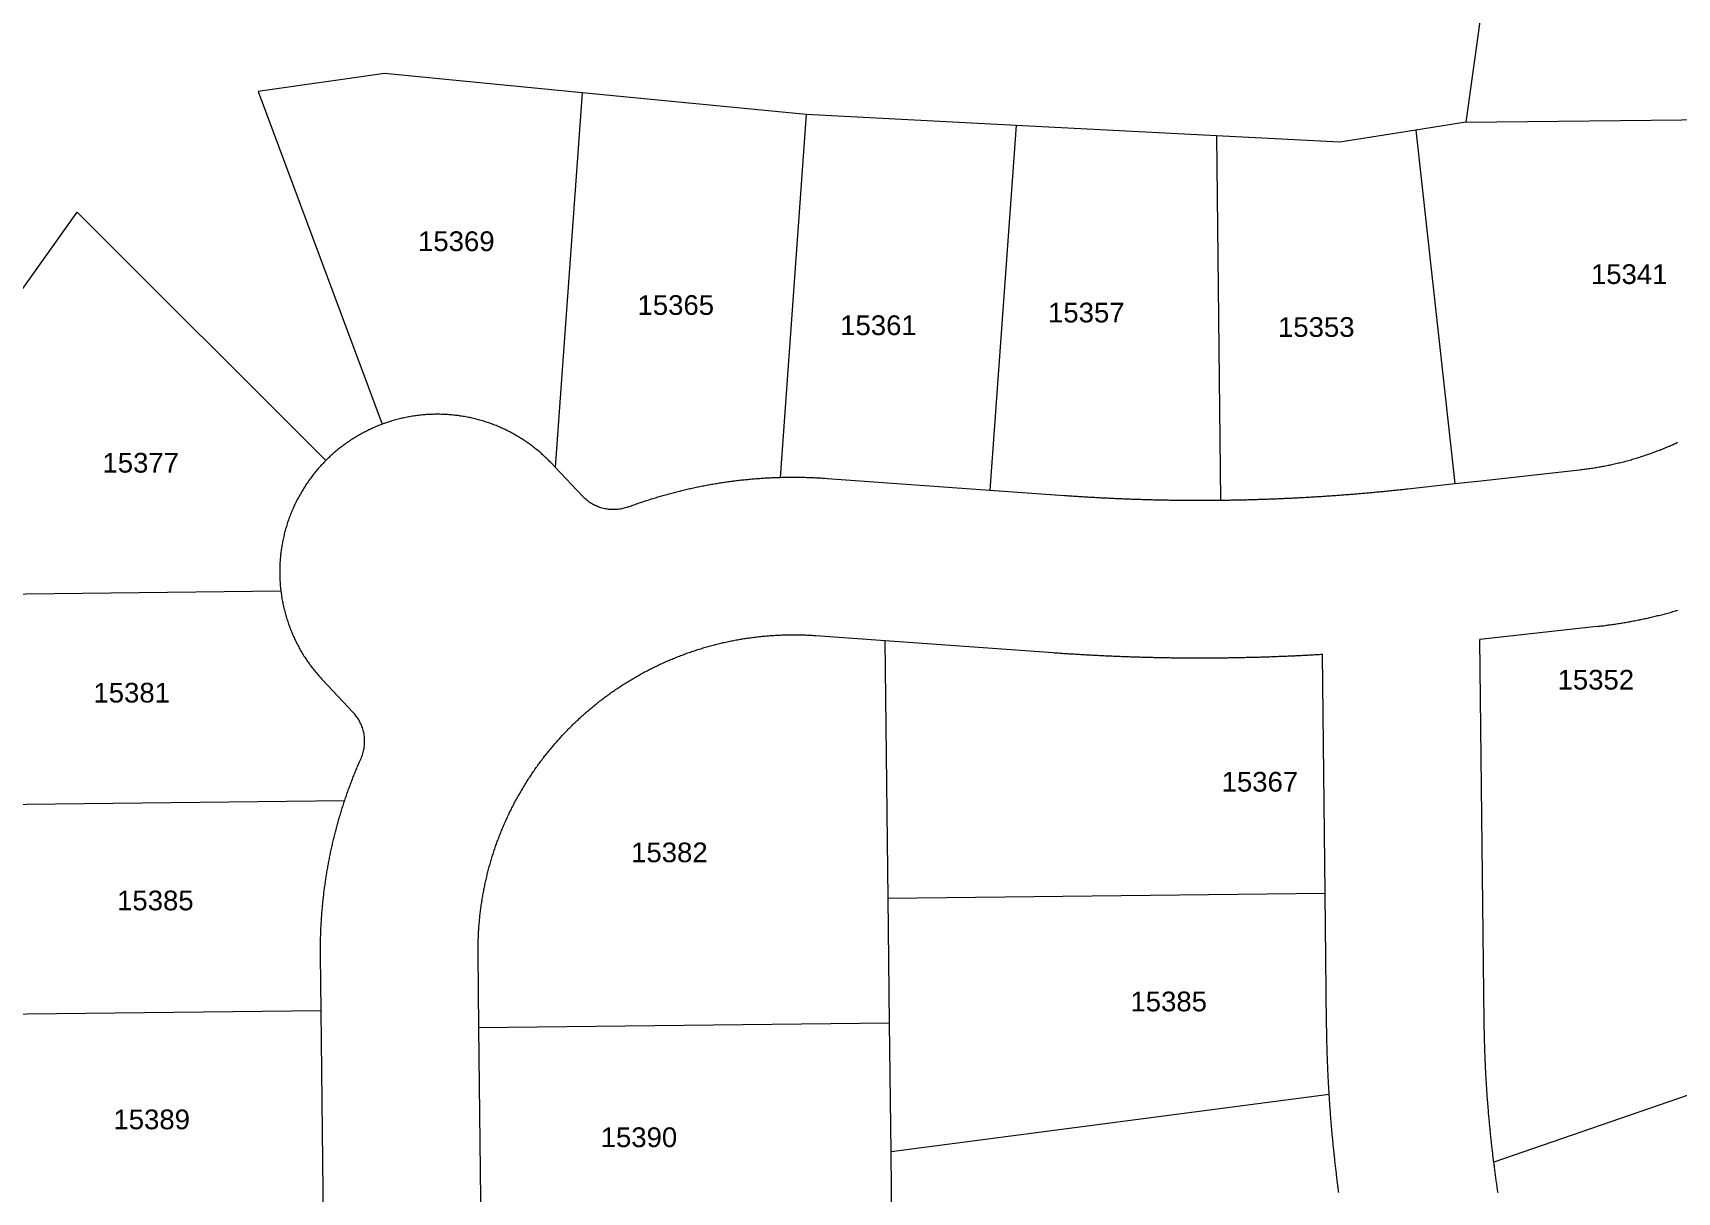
# Model space of a CAD drawing. Header units: feet. Extents: x 865220 to 2843432, y -2240498 to 970288.
# Drawn here: x 2839964 to 2840590, y 958421 to 958862 of the extents above; entities that cross this region are included whole.
import ezdxf
from ezdxf.enums import TextEntityAlignment as Align

# ---------------------------------------------------------------- set-up
doc = ezdxf.new("R2010")
doc.units = ezdxf.units.FT
doc.header["$LTSCALE"] = 0.015
doc.header["$MEASUREMENT"] = 0
doc.layers.add('Dakota County Addresses', color=7, linetype='Continuous')
doc.layers.add('Dakota County Parcels', color=7, linetype='Continuous')
doc.styles.add('Dimensions 100', font='arial.ttf')

# ---------------------------------------------------------------- blocks, each defined once
blk = doc.blocks.new('ACMAP_ANN_TEMPLATE_Dakota County Addresses')
at = {"layer": 'Dakota County Addresses', "style": 'Dimensions 100'}
blk.add_attdef('DakotaCountyAddress', text='', height=50, dxfattribs=at).set_placement((0, 0), align=Align.CENTER)

msp = doc.modelspace()

# ---------------------------------------------------------------- linework, layer by layer
at = {"layer": 'Dakota County Parcels', "lineweight": 5, "ltscale": 100}
for p, q in [((2840520.36, 958908.46), (2840509.22, 958828.35)), ((2840097.71, 958846.81), (2840049.54, 958839.98)), ((2840172.9, 958839.48), (2840097.71, 958846.81)), ((2840049.54, 958839.98), (2840096.79, 958713.31)), ((2840172.9, 958839.48), (2840162.67, 958696.95)), ((2840258.2, 958831.16), (2840172.9, 958839.48)), ((2840258.2, 958831.16), (2840248.29, 958693.1)), ((2840338.1, 958827.02), (2840258.2, 958831.16)), ((2840509.22, 958828.35), (2840659.19, 958829.96)), ((2840338.1, 958827.02), (2840328.14, 958688.26)), ((2840414.38, 958823.07), (2840338.1, 958827.02)), ((2840490.25, 958825.3), (2840461.33, 958820.63)), ((2840509.22, 958828.35), (2840490.25, 958825.3)), ((2840490.25, 958825.3), (2840505.14, 958690.73)), ((2840414.38, 958823.07), (2840415.9, 958684.42)), ((2840461.33, 958820.63), (2840414.38, 958823.07)), ((2839907.72, 958691.7), (2839980.69, 958794.03)), ((2839980.69, 958794.03), (2840075.32, 958699.49)), ((2840161.46, 958698.24), (2840162.67, 958696.95)), ((2840162.67, 958696.95), (2840173.13, 958685.84)), ((2840266.18, 958692.71), (2840328.14, 958688.26)), ((2840505.14, 958690.73), (2840513.89, 958691.7)), ((2840513.89, 958691.7), (2840552.56, 958695.98)), ((2840328.14, 958688.26), (2840356.49, 958686.23)), ((2840487.25, 958688.75), (2840505.14, 958690.73)), ((2839908.26, 958648.12), (2840058.23, 958649.85)), ((2840559.16, 958636.35), (2840514.58, 958631.42)), ((2840261.89, 958632.87), (2840288.27, 958630.98)), ((2840288.27, 958630.98), (2840352.19, 958626.39)), ((2840289.4, 958532.96), (2840288.27, 958630.98)), ((2840516.27, 958485.69), (2840514.58, 958631.42)), ((2840455.7, 958534.88), (2840454.65, 958625.78)), ((2840085.78, 958603.58), (2840074.1, 958615.98)), ((2839909.26, 958568.14), (2840082.56, 958570.14)), ((2840289.4, 958532.96), (2840455.7, 958534.88)), ((2840289.95, 958485.32), (2840289.4, 958532.96)), ((2840456.28, 958485), (2840455.7, 958534.88)), ((2840073.57, 958490.04), (2840073.33, 958511.11)), ((2840133.64, 958483.51), (2840133.31, 958511.81)), ((2840073.57, 958490.04), (2839910.26, 958488.15)), ((2840074.49, 958410.05), (2840073.57, 958490.04)), ((2840289.95, 958485.32), (2840133.64, 958483.51)), ((2840290.51, 958436.51), (2840289.95, 958485.32)), ((2840134.57, 958403.53), (2840133.64, 958483.51)), ((2840290.51, 958436.51), (2840457.26, 958458.31)), ((2840593.88, 958457.99), (2840519.91, 958432.47)), ((2840290.87, 958405.33), (2840290.51, 958436.51))]:
    msp.add_line(p, q, dxfattribs=at)
for points in [[(2840161.46, 958698.24), (2840161.11, 958698.6), (2840160.77, 958698.96), (2840160.42, 958699.31), (2840160.06, 958699.67), (2840159.71, 958700.02), (2840159.35, 958700.37), (2840158.99, 958700.71), (2840158.62, 958701.05), (2840158.25, 958701.39), (2840157.88, 958701.73), (2840157.51, 958702.06), (2840157.13, 958702.39), (2840156.76, 958702.72), (2840156.37, 958703.04), (2840155.99, 958703.36), (2840155.6, 958703.68), (2840155.21, 958703.99), (2840154.82, 958704.3), (2840154.43, 958704.61), (2840154.03, 958704.91), (2840153.63, 958705.21), (2840153.23, 958705.51), (2840152.82, 958705.8), (2840152.42, 958706.09), (2840152.01, 958706.38), (2840151.6, 958706.66), (2840151.18, 958706.94), (2840150.77, 958707.22), (2840150.35, 958707.49), (2840149.93, 958707.76), (2840149.5, 958708.03), (2840149.08, 958708.29), (2840148.65, 958708.55), (2840148.22, 958708.81), (2840147.79, 958709.06), (2840147.35, 958709.31), (2840146.92, 958709.55), (2840146.48, 958709.79), (2840146.04, 958710.03), (2840145.6, 958710.26), (2840145.15, 958710.49), (2840144.71, 958710.72), (2840144.26, 958710.94), (2840143.81, 958711.16), (2840143.36, 958711.38), (2840142.91, 958711.59), (2840142.45, 958711.79), (2840142, 958712), (2840141.54, 958712.2), (2840141.08, 958712.39), (2840140.62, 958712.59), (2840140.15, 958712.77), (2840139.69, 958712.96), (2840139.22, 958713.14), (2840138.75, 958713.32), (2840138.28, 958713.49), (2840137.81, 958713.66), (2840137.34, 958713.82), (2840136.87, 958713.98), (2840136.39, 958714.14), (2840135.92, 958714.29), (2840135.44, 958714.44), (2840134.96, 958714.59), (2840134.48, 958714.73), (2840134, 958714.87), (2840133.52, 958715), (2840133.04, 958715.13), (2840132.55, 958715.25), (2840132.07, 958715.38), (2840131.58, 958715.49), (2840131.1, 958715.61), (2840130.61, 958715.71), (2840130.12, 958715.82), (2840129.63, 958715.92), (2840129.14, 958716.02), (2840128.65, 958716.11), (2840128.16, 958716.2), (2840127.66, 958716.28), (2840127.17, 958716.36), (2840126.67, 958716.44), (2840126.18, 958716.51), (2840125.68, 958716.58), (2840125.19, 958716.64), (2840124.69, 958716.7), (2840124.2, 958716.76), (2840123.7, 958716.81), (2840123.2, 958716.86), (2840122.7, 958716.9), (2840122.2, 958716.94), (2840121.71, 958716.97), (2840121.21, 958717), (2840120.71, 958717.03), (2840120.21, 958717.05), (2840119.71, 958717.07), (2840119.21, 958717.08), (2840118.71, 958717.09), (2840118.21, 958717.1), (2840117.71, 958717.1), (2840117.21, 958717.1), (2840116.71, 958717.09), (2840116.21, 958717.08), (2840115.71, 958717.07), (2840115.21, 958717.05), (2840114.71, 958717.02), (2840114.21, 958717), (2840113.71, 958716.96), (2840113.21, 958716.93), (2840112.72, 958716.89), (2840112.22, 958716.84), (2840111.72, 958716.79), (2840111.22, 958716.74), (2840110.73, 958716.69), (2840110.23, 958716.62), (2840109.73, 958716.56), (2840109.24, 958716.49), (2840108.74, 958716.42), (2840108.25, 958716.34), (2840107.76, 958716.26), (2840107.26, 958716.17), (2840106.77, 958716.08), (2840106.28, 958715.99), (2840105.79, 958715.89), (2840105.3, 958715.79), (2840104.81, 958715.68), (2840104.33, 958715.57), (2840103.84, 958715.46), (2840103.35, 958715.34), (2840102.87, 958715.22), (2840102.38, 958715.09), (2840101.9, 958714.96), (2840101.42, 958714.83), (2840100.94, 958714.69), (2840100.46, 958714.55), (2840099.98, 958714.4), (2840099.51, 958714.25), (2840099.03, 958714.1), (2840098.56, 958713.94), (2840098.08, 958713.78), (2840097.61, 958713.61), (2840096.79, 958713.31)], [(2840096.79, 958713.31), (2840096.32, 958713.13), (2840095.86, 958712.95), (2840095.39, 958712.77), (2840094.93, 958712.58), (2840094.47, 958712.39), (2840094.01, 958712.19), (2840093.55, 958711.99), (2840093.09, 958711.79), (2840092.64, 958711.58), (2840092.19, 958711.37), (2840091.74, 958711.15), (2840091.29, 958710.93), (2840090.84, 958710.71), (2840090.39, 958710.48), (2840089.95, 958710.25), (2840089.51, 958710.02), (2840089.07, 958709.78), (2840088.63, 958709.54), (2840088.19, 958709.3), (2840087.76, 958709.05), (2840087.33, 958708.8), (2840086.9, 958708.54), (2840086.47, 958708.28), (2840086.04, 958708.02), (2840085.62, 958707.75), (2840085.2, 958707.48), (2840084.78, 958707.21), (2840084.37, 958706.93), (2840083.95, 958706.65), (2840083.54, 958706.37), (2840083.13, 958706.08), (2840082.72, 958705.79), (2840082.32, 958705.5), (2840081.92, 958705.2), (2840081.52, 958704.9), (2840081.12, 958704.6), (2840080.73, 958704.29), (2840080.33, 958703.98), (2840079.94, 958703.67), (2840079.56, 958703.35), (2840079.17, 958703.03), (2840078.79, 958702.71), (2840078.41, 958702.38), (2840078.04, 958702.05), (2840077.67, 958701.72), (2840077.29, 958701.38), (2840076.93, 958701.04), (2840076.56, 958700.7), (2840076.2, 958700.35), (2840075.84, 958700.01), (2840075.32, 958699.49)], [(2840552.56, 958695.98), (2840553.06, 958696.04), (2840553.55, 958696.1), (2840554.05, 958696.16), (2840554.54, 958696.22), (2840555.04, 958696.28), (2840555.54, 958696.35), (2840556.03, 958696.42), (2840556.53, 958696.49), (2840557.02, 958696.56), (2840557.52, 958696.63), (2840558.01, 958696.71), (2840558.5, 958696.79), (2840559, 958696.87), (2840559.49, 958696.95), (2840559.98, 958697.04), (2840560.47, 958697.13), (2840560.97, 958697.21), (2840561.46, 958697.31), (2840561.95, 958697.4), (2840562.44, 958697.49), (2840562.93, 958697.59), (2840563.42, 958697.69), (2840563.91, 958697.79), (2840564.4, 958697.89), (2840564.89, 958698), (2840565.38, 958698.11), (2840565.86, 958698.22), (2840566.35, 958698.33), (2840566.84, 958698.44), (2840567.32, 958698.56), (2840567.81, 958698.67), (2840568.3, 958698.79), (2840568.78, 958698.92), (2840569.27, 958699.04), (2840569.75, 958699.17), (2840570.23, 958699.29), (2840570.72, 958699.42), (2840571.2, 958699.55), (2840571.68, 958699.69), (2840572.16, 958699.82), (2840572.64, 958699.96), (2840573.12, 958700.1), (2840573.6, 958700.24), (2840574.08, 958700.39), (2840574.56, 958700.53), (2840575.04, 958700.68), (2840575.51, 958700.83), (2840575.99, 958700.98), (2840576.46, 958701.13), (2840576.94, 958701.29), (2840577.41, 958701.45), (2840577.89, 958701.61), (2840578.36, 958701.77), (2840578.83, 958701.93), (2840579.31, 958702.1), (2840579.78, 958702.27), (2840580.25, 958702.43), (2840580.72, 958702.61), (2840581.19, 958702.78), (2840581.65, 958702.95), (2840582.12, 958703.13), (2840582.59, 958703.31), (2840583.05, 958703.49), (2840583.52, 958703.67), (2840583.98, 958703.86), (2840584.45, 958704.05), (2840584.91, 958704.24), (2840585.37, 958704.43), (2840585.83, 958704.62), (2840586.29, 958704.81), (2840586.75, 958705.01), (2840587.21, 958705.21), (2840587.67, 958705.41), (2840588.13, 958705.61), (2840588.58, 958705.82), (2840589.04, 958706.02), (2840589.49, 958706.23), (2840589.95, 958706.44)], [(2840075.32, 958699.49), (2840074.97, 958699.14), (2840074.62, 958698.78), (2840074.28, 958698.42), (2840073.93, 958698.05), (2840073.59, 958697.69), (2840073.26, 958697.32), (2840072.92, 958696.95), (2840072.59, 958696.57), (2840072.27, 958696.19), (2840071.94, 958695.81), (2840071.62, 958695.43), (2840071.3, 958695.04), (2840070.99, 958694.65), (2840070.68, 958694.26), (2840070.37, 958693.87), (2840070.07, 958693.47), (2840069.76, 958693.07), (2840069.47, 958692.67), (2840069.17, 958692.27), (2840068.88, 958691.86), (2840068.59, 958691.45), (2840068.31, 958691.04), (2840068.03, 958690.63), (2840067.75, 958690.21), (2840067.47, 958689.8), (2840067.2, 958689.37), (2840066.94, 958688.95), (2840066.67, 958688.53), (2840066.41, 958688.1), (2840066.16, 958687.67), (2840065.9, 958687.24), (2840065.65, 958686.81), (2840065.41, 958686.37), (2840065.17, 958685.93), (2840064.93, 958685.49), (2840064.69, 958685.05), (2840064.46, 958684.61), (2840064.24, 958684.16), (2840064.01, 958683.72), (2840063.79, 958683.27), (2840063.58, 958682.82), (2840063.36, 958682.36), (2840063.15, 958681.91), (2840062.95, 958681.45), (2840062.75, 958681), (2840062.55, 958680.54), (2840062.36, 958680.08), (2840062.17, 958679.61), (2840061.98, 958679.15), (2840061.8, 958678.68), (2840061.62, 958678.22), (2840061.45, 958677.75), (2840061.28, 958677.28), (2840061.11, 958676.81), (2840060.95, 958676.33), (2840060.79, 958675.86), (2840060.64, 958675.38), (2840060.49, 958674.91), (2840060.34, 958674.43), (2840060.2, 958673.95), (2840060.06, 958673.47), (2840059.93, 958672.99), (2840059.8, 958672.5), (2840059.67, 958672.02), (2840059.55, 958671.54), (2840059.43, 958671.05), (2840059.32, 958670.56), (2840059.21, 958670.08), (2840059.1, 958669.59), (2840059, 958669.1), (2840058.9, 958668.61), (2840058.81, 958668.12), (2840058.72, 958667.62), (2840058.63, 958667.13), (2840058.55, 958666.64), (2840058.47, 958666.14), (2840058.4, 958665.65), (2840058.33, 958665.16), (2840058.26, 958664.66), (2840058.2, 958664.16), (2840058.15, 958663.67), (2840058.09, 958663.17), (2840058.05, 958662.67), (2840058, 958662.17), (2840057.96, 958661.68), (2840057.93, 958661.18), (2840057.89, 958660.68), (2840057.87, 958660.18), (2840057.84, 958659.68), (2840057.82, 958659.18), (2840057.81, 958658.68), (2840057.8, 958658.18), (2840057.79, 958657.68), (2840057.79, 958657.18), (2840057.79, 958656.68), (2840057.79, 958656.18), (2840057.8, 958655.68), (2840057.82, 958655.18), (2840057.84, 958654.68), (2840057.86, 958654.18), (2840057.89, 958653.68), (2840057.92, 958653.18), (2840057.95, 958652.68), (2840057.99, 958652.19), (2840058.03, 958651.69), (2840058.08, 958651.19), (2840058.13, 958650.69), (2840058.23, 958649.85)], [(2840190.37, 958681.82), (2840190.84, 958681.99), (2840191.31, 958682.16), (2840191.78, 958682.34), (2840192.25, 958682.51), (2840192.72, 958682.67), (2840193.19, 958682.84), (2840193.66, 958683.01), (2840194.14, 958683.17), (2840194.61, 958683.34), (2840195.08, 958683.5), (2840195.55, 958683.66), (2840196.03, 958683.82), (2840196.5, 958683.98), (2840196.98, 958684.14), (2840197.45, 958684.29), (2840197.93, 958684.45), (2840198.4, 958684.6), (2840198.88, 958684.75), (2840199.36, 958684.9), (2840199.83, 958685.05), (2840200.31, 958685.2), (2840200.79, 958685.34), (2840201.27, 958685.49), (2840201.75, 958685.63), (2840202.22, 958685.78), (2840202.7, 958685.92), (2840203.18, 958686.06), (2840203.66, 958686.2), (2840204.15, 958686.33), (2840204.63, 958686.47), (2840205.11, 958686.6), (2840205.59, 958686.74), (2840206.07, 958686.87), (2840206.56, 958687), (2840207.04, 958687.13), (2840207.52, 958687.26), (2840208.01, 958687.38), (2840208.49, 958687.51), (2840208.97, 958687.63), (2840209.46, 958687.75), (2840209.94, 958687.87), (2840210.43, 958687.99), (2840210.91, 958688.11), (2840211.4, 958688.23), (2840211.89, 958688.35), (2840212.37, 958688.46), (2840212.86, 958688.57), (2840213.35, 958688.68), (2840213.84, 958688.79), (2840214.32, 958688.9), (2840214.81, 958689.01), (2840215.3, 958689.12), (2840215.79, 958689.22), (2840216.28, 958689.33), (2840216.77, 958689.43), (2840217.26, 958689.53), (2840217.75, 958689.63), (2840218.24, 958689.73), (2840218.73, 958689.82), (2840219.22, 958689.92), (2840219.71, 958690.01), (2840220.2, 958690.11), (2840220.69, 958690.2), (2840221.18, 958690.29), (2840221.68, 958690.37), (2840222.17, 958690.46), (2840222.66, 958690.55), (2840223.15, 958690.63), (2840223.65, 958690.72), (2840224.14, 958690.8), (2840224.63, 958690.88), (2840225.13, 958690.96), (2840225.62, 958691.03), (2840226.12, 958691.11), (2840226.61, 958691.18), (2840227.1, 958691.26), (2840227.6, 958691.33), (2840228.09, 958691.4), (2840228.59, 958691.47), (2840229.08, 958691.54), (2840229.58, 958691.6), (2840230.08, 958691.67), (2840230.57, 958691.73), (2840231.07, 958691.8), (2840231.56, 958691.86), (2840232.06, 958691.92), (2840232.56, 958691.97), (2840233.05, 958692.03), (2840233.55, 958692.09), (2840234.05, 958692.14), (2840234.54, 958692.19), (2840235.04, 958692.25), (2840235.54, 958692.3), (2840236.04, 958692.34), (2840236.53, 958692.39), (2840237.03, 958692.44), (2840237.53, 958692.48), (2840238.03, 958692.52), (2840238.53, 958692.57), (2840239.02, 958692.61), (2840239.52, 958692.65), (2840240.02, 958692.68), (2840240.52, 958692.72), (2840241.02, 958692.75), (2840241.52, 958692.79), (2840242.02, 958692.82), (2840242.52, 958692.85), (2840243.01, 958692.88), (2840243.51, 958692.91), (2840244.01, 958692.93), (2840244.51, 958692.96), (2840245.01, 958692.98), (2840245.51, 958693.01), (2840246.01, 958693.03), (2840246.51, 958693.05), (2840247.01, 958693.06), (2840247.51, 958693.08), (2840248.29, 958693.1)], [(2840248.29, 958693.1), (2840248.79, 958693.12), (2840249.29, 958693.13), (2840249.79, 958693.14), (2840250.29, 958693.15), (2840250.79, 958693.16), (2840251.29, 958693.16), (2840251.79, 958693.17), (2840252.29, 958693.17), (2840252.79, 958693.17), (2840253.29, 958693.17), (2840253.79, 958693.17), (2840254.29, 958693.17), (2840254.79, 958693.17), (2840255.29, 958693.16), (2840255.78, 958693.16), (2840256.28, 958693.15), (2840256.78, 958693.14), (2840257.28, 958693.13), (2840257.78, 958693.12), (2840258.28, 958693.1), (2840258.78, 958693.09), (2840259.28, 958693.07), (2840259.78, 958693.06), (2840260.28, 958693.04), (2840260.78, 958693.02), (2840261.28, 958693), (2840261.78, 958692.97), (2840262.28, 958692.95), (2840262.78, 958692.92), (2840263.28, 958692.9), (2840263.78, 958692.87), (2840264.28, 958692.84), (2840264.78, 958692.81), (2840265.28, 958692.77), (2840266.18, 958692.71)], [(2840190.37, 958681.82), (2840189.9, 958681.65), (2840189.43, 958681.5), (2840188.95, 958681.36), (2840188.46, 958681.24), (2840187.97, 958681.13), (2840187.48, 958681.04), (2840186.99, 958680.96), (2840186.49, 958680.9), (2840185.99, 958680.85), (2840185.49, 958680.82), (2840184.99, 958680.81), (2840184.49, 958680.81), (2840183.99, 958680.83), (2840183.5, 958680.86), (2840183, 958680.91), (2840182.5, 958680.97), (2840182.01, 958681.05), (2840181.52, 958681.14), (2840181.03, 958681.25), (2840180.55, 958681.38), (2840180.07, 958681.52), (2840179.59, 958681.67), (2840179.12, 958681.84), (2840178.66, 958682.03), (2840178.2, 958682.22), (2840177.74, 958682.44), (2840177.3, 958682.66), (2840176.86, 958682.91), (2840176.43, 958683.16), (2840176.01, 958683.43), (2840175.59, 958683.71), (2840175.19, 958684), (2840174.79, 958684.31), (2840174.41, 958684.62), (2840174.03, 958684.95), (2840173.67, 958685.3), (2840173.13, 958685.84)], [(2840356.49, 958686.23), (2840356.99, 958686.19), (2840357.49, 958686.16), (2840357.98, 958686.12), (2840358.48, 958686.09), (2840358.98, 958686.05), (2840359.48, 958686.02), (2840359.98, 958685.99), (2840360.48, 958685.95), (2840360.98, 958685.92), (2840361.48, 958685.89), (2840361.98, 958685.86), (2840362.47, 958685.82), (2840362.97, 958685.79), (2840363.47, 958685.76), (2840363.97, 958685.73), (2840364.47, 958685.7), (2840364.97, 958685.67), (2840365.47, 958685.64), (2840365.97, 958685.61), (2840366.47, 958685.58), (2840366.97, 958685.55), (2840367.46, 958685.52), (2840367.96, 958685.5), (2840368.46, 958685.47), (2840368.96, 958685.44), (2840369.46, 958685.41), (2840369.96, 958685.39), (2840370.46, 958685.36), (2840370.96, 958685.34), (2840371.46, 958685.31), (2840371.96, 958685.29), (2840372.46, 958685.26), (2840372.96, 958685.24), (2840373.46, 958685.21), (2840373.96, 958685.19), (2840374.45, 958685.16), (2840374.95, 958685.14), (2840375.45, 958685.12), (2840375.95, 958685.1), (2840376.45, 958685.07), (2840376.95, 958685.05), (2840377.45, 958685.03), (2840377.95, 958685.01), (2840378.45, 958684.99), (2840378.95, 958684.97), (2840379.45, 958684.95), (2840379.95, 958684.93), (2840380.45, 958684.91), (2840380.95, 958684.89), (2840381.45, 958684.87), (2840381.95, 958684.85), (2840382.45, 958684.84), (2840382.95, 958684.82), (2840383.45, 958684.8), (2840383.95, 958684.78), (2840384.45, 958684.77), (2840384.95, 958684.75), (2840385.45, 958684.74), (2840385.94, 958684.72), (2840386.44, 958684.7), (2840386.94, 958684.69), (2840387.44, 958684.68), (2840387.94, 958684.66), (2840388.44, 958684.65), (2840388.94, 958684.63), (2840389.44, 958684.62), (2840389.94, 958684.61), (2840390.44, 958684.6), (2840390.94, 958684.58), (2840391.44, 958684.57), (2840391.94, 958684.56), (2840392.44, 958684.55), (2840392.94, 958684.54), (2840393.44, 958684.53), (2840393.94, 958684.52), (2840394.44, 958684.51), (2840394.94, 958684.5), (2840395.44, 958684.49), (2840395.94, 958684.48), (2840396.44, 958684.47), (2840396.94, 958684.47), (2840397.44, 958684.46), (2840397.94, 958684.45), (2840398.44, 958684.44), (2840398.94, 958684.44), (2840399.44, 958684.43), (2840399.94, 958684.43), (2840400.44, 958684.42), (2840400.94, 958684.42), (2840401.44, 958684.41), (2840401.94, 958684.41), (2840402.44, 958684.4), (2840402.94, 958684.4), (2840403.44, 958684.4), (2840403.94, 958684.39), (2840404.44, 958684.39), (2840404.94, 958684.39), (2840405.44, 958684.39), (2840405.94, 958684.38), (2840406.44, 958684.38), (2840406.94, 958684.38), (2840407.44, 958684.38), (2840407.94, 958684.38), (2840408.44, 958684.38), (2840408.94, 958684.38), (2840409.44, 958684.38), (2840409.94, 958684.38), (2840410.44, 958684.38), (2840410.94, 958684.39), (2840411.44, 958684.39), (2840411.94, 958684.39), (2840412.44, 958684.39), (2840412.94, 958684.4), (2840413.44, 958684.4), (2840413.94, 958684.4), (2840414.44, 958684.41), (2840414.94, 958684.41), (2840415.9, 958684.42)], [(2840415.9, 958684.42), (2840416.4, 958684.43), (2840416.9, 958684.44), (2840417.4, 958684.44), (2840417.9, 958684.45), (2840418.4, 958684.46), (2840418.9, 958684.46), (2840419.4, 958684.47), (2840419.9, 958684.48), (2840420.4, 958684.49), (2840420.9, 958684.5), (2840421.4, 958684.5), (2840421.9, 958684.51), (2840422.4, 958684.52), (2840422.9, 958684.53), (2840423.4, 958684.54), (2840423.9, 958684.56), (2840424.4, 958684.57), (2840424.9, 958684.58), (2840425.4, 958684.59), (2840425.9, 958684.6), (2840426.4, 958684.61), (2840426.9, 958684.63), (2840427.4, 958684.64), (2840427.9, 958684.65), (2840428.4, 958684.67), (2840428.9, 958684.68), (2840429.4, 958684.7), (2840429.9, 958684.71), (2840430.39, 958684.73), (2840430.89, 958684.74), (2840431.39, 958684.76), (2840431.89, 958684.78), (2840432.39, 958684.79), (2840432.89, 958684.81), (2840433.39, 958684.83), (2840433.89, 958684.84), (2840434.39, 958684.86), (2840434.89, 958684.88), (2840435.39, 958684.9), (2840435.89, 958684.92), (2840436.39, 958684.94), (2840436.89, 958684.96), (2840437.39, 958684.98), (2840437.89, 958685), (2840438.39, 958685.02), (2840438.89, 958685.04), (2840439.39, 958685.06), (2840439.89, 958685.09), (2840440.39, 958685.11), (2840440.89, 958685.13), (2840441.39, 958685.15), (2840441.88, 958685.18), (2840442.38, 958685.2), (2840442.88, 958685.22), (2840443.38, 958685.25), (2840443.88, 958685.27), (2840444.38, 958685.3), (2840444.88, 958685.32), (2840445.38, 958685.35), (2840445.88, 958685.38), (2840446.38, 958685.4), (2840446.88, 958685.43), (2840447.38, 958685.46), (2840447.88, 958685.48), (2840448.38, 958685.51), (2840448.87, 958685.54), (2840449.37, 958685.57), (2840449.87, 958685.6), (2840450.37, 958685.63), (2840450.87, 958685.66), (2840451.37, 958685.69), (2840451.87, 958685.72), (2840452.37, 958685.75), (2840452.87, 958685.78), (2840453.37, 958685.81), (2840453.86, 958685.84), (2840454.36, 958685.87), (2840454.86, 958685.9), (2840455.36, 958685.94), (2840455.86, 958685.97), (2840456.36, 958686), (2840456.86, 958686.04), (2840457.36, 958686.07), (2840457.86, 958686.11), (2840458.35, 958686.14), (2840458.85, 958686.18), (2840459.35, 958686.21), (2840459.85, 958686.25), (2840460.35, 958686.28), (2840460.85, 958686.32), (2840461.35, 958686.36), (2840461.84, 958686.39), (2840462.34, 958686.43), (2840462.84, 958686.47), (2840463.34, 958686.51), (2840463.84, 958686.55), (2840464.34, 958686.59), (2840464.84, 958686.62), (2840465.33, 958686.66), (2840465.83, 958686.7), (2840466.33, 958686.74), (2840466.83, 958686.79), (2840467.33, 958686.83), (2840467.83, 958686.87), (2840468.32, 958686.91), (2840468.82, 958686.95), (2840469.32, 958686.99), (2840469.82, 958687.04), (2840470.32, 958687.08), (2840470.81, 958687.12), (2840471.31, 958687.17), (2840471.81, 958687.21), (2840472.31, 958687.26), (2840472.81, 958687.3), (2840473.3, 958687.35), (2840473.8, 958687.39), (2840474.3, 958687.44), (2840474.8, 958687.48), (2840475.3, 958687.53), (2840475.79, 958687.58), (2840476.29, 958687.62), (2840476.79, 958687.67), (2840477.29, 958687.72), (2840477.78, 958687.77), (2840478.28, 958687.82), (2840478.78, 958687.86), (2840479.28, 958687.91), (2840479.77, 958687.96), (2840480.27, 958688.01), (2840480.77, 958688.06), (2840481.27, 958688.11), (2840481.76, 958688.17), (2840482.26, 958688.22), (2840482.76, 958688.27), (2840483.26, 958688.32), (2840483.75, 958688.37), (2840484.25, 958688.43), (2840484.75, 958688.48), (2840485.24, 958688.53), (2840485.74, 958688.59), (2840486.24, 958688.64), (2840486.73, 958688.69), (2840487.25, 958688.75)], [(2840058.23, 958649.85), (2840058.29, 958649.36), (2840058.36, 958648.86), (2840058.43, 958648.37), (2840058.5, 958647.87), (2840058.58, 958647.38), (2840058.66, 958646.89), (2840058.75, 958646.39), (2840058.84, 958645.9), (2840058.94, 958645.41), (2840059.04, 958644.92), (2840059.14, 958644.43), (2840059.25, 958643.95), (2840059.36, 958643.46), (2840059.48, 958642.97), (2840059.6, 958642.49), (2840059.72, 958642), (2840059.85, 958641.52), (2840059.98, 958641.04), (2840060.12, 958640.56), (2840060.26, 958640.08), (2840060.4, 958639.6), (2840060.55, 958639.12), (2840060.7, 958638.64), (2840060.86, 958638.17), (2840061.02, 958637.69), (2840061.18, 958637.22), (2840061.35, 958636.75), (2840061.52, 958636.28), (2840061.69, 958635.81), (2840061.87, 958635.35), (2840062.06, 958634.88), (2840062.24, 958634.42), (2840062.44, 958633.96), (2840062.63, 958633.5), (2840062.83, 958633.04), (2840063.03, 958632.58), (2840063.24, 958632.12), (2840063.45, 958631.67), (2840063.66, 958631.22), (2840063.88, 958630.77), (2840064.1, 958630.32), (2840064.33, 958629.87), (2840064.55, 958629.43), (2840064.79, 958628.99), (2840065.02, 958628.55), (2840065.26, 958628.11), (2840065.51, 958627.67), (2840065.75, 958627.24), (2840066, 958626.8), (2840066.26, 958626.37), (2840066.52, 958625.94), (2840066.78, 958625.52), (2840067.04, 958625.09), (2840067.31, 958624.67), (2840067.58, 958624.25), (2840067.86, 958623.84), (2840068.14, 958623.42), (2840068.42, 958623.01), (2840068.71, 958622.6), (2840069, 958622.19), (2840069.29, 958621.79), (2840069.58, 958621.38), (2840069.88, 958620.98), (2840070.19, 958620.58), (2840070.49, 958620.19), (2840070.8, 958619.8), (2840071.11, 958619.41), (2840071.43, 958619.02), (2840071.75, 958618.63), (2840072.07, 958618.25), (2840072.4, 958617.87), (2840072.73, 958617.5), (2840073.06, 958617.12), (2840073.39, 958616.75), (2840073.73, 958616.38), (2840074.1, 958615.98)], [(2840559.16, 958636.35), (2840559.66, 958636.41), (2840560.15, 958636.46), (2840560.65, 958636.52), (2840561.15, 958636.58), (2840561.64, 958636.64), (2840562.14, 958636.71), (2840562.63, 958636.77), (2840563.13, 958636.84), (2840563.63, 958636.9), (2840564.12, 958636.97), (2840564.62, 958637.04), (2840565.11, 958637.11), (2840565.6, 958637.18), (2840566.1, 958637.26), (2840566.59, 958637.33), (2840567.09, 958637.41), (2840567.58, 958637.49), (2840568.08, 958637.56), (2840568.57, 958637.65), (2840569.06, 958637.73), (2840569.55, 958637.81), (2840570.05, 958637.89), (2840570.54, 958637.98), (2840571.03, 958638.07), (2840571.52, 958638.16), (2840572.02, 958638.25), (2840572.51, 958638.34), (2840573, 958638.43), (2840573.49, 958638.53), (2840573.98, 958638.62), (2840574.47, 958638.72), (2840574.96, 958638.82), (2840575.45, 958638.92), (2840575.94, 958639.02), (2840576.43, 958639.12), (2840576.92, 958639.22), (2840577.41, 958639.33), (2840577.9, 958639.43), (2840578.38, 958639.54), (2840578.87, 958639.65), (2840579.36, 958639.76), (2840579.85, 958639.87), (2840580.33, 958639.99), (2840580.82, 958640.1), (2840581.31, 958640.22), (2840581.79, 958640.33), (2840582.28, 958640.45), (2840582.76, 958640.57), (2840583.25, 958640.69), (2840583.73, 958640.82), (2840584.22, 958640.94), (2840584.7, 958641.06), (2840585.19, 958641.19), (2840585.67, 958641.32), (2840586.15, 958641.45), (2840586.64, 958641.58), (2840587.12, 958641.71), (2840587.6, 958641.84), (2840588.08, 958641.98), (2840588.56, 958642.12), (2840589.04, 958642.25), (2840589.52, 958642.39), (2840590, 958642.53)], [(2840133.31, 958511.81), (2840133.31, 958512.31), (2840133.31, 958512.81), (2840133.31, 958513.31), (2840133.31, 958513.81), (2840133.31, 958514.31), (2840133.32, 958514.81), (2840133.33, 958515.31), (2840133.34, 958515.81), (2840133.35, 958516.31), (2840133.36, 958516.81), (2840133.38, 958517.31), (2840133.4, 958517.81), (2840133.42, 958518.31), (2840133.44, 958518.8), (2840133.46, 958519.3), (2840133.49, 958519.8), (2840133.52, 958520.3), (2840133.55, 958520.8), (2840133.58, 958521.3), (2840133.62, 958521.8), (2840133.65, 958522.3), (2840133.69, 958522.8), (2840133.73, 958523.29), (2840133.78, 958523.79), (2840133.82, 958524.29), (2840133.87, 958524.79), (2840133.92, 958525.29), (2840133.97, 958525.78), (2840134.02, 958526.28), (2840134.08, 958526.78), (2840134.14, 958527.27), (2840134.2, 958527.77), (2840134.26, 958528.27), (2840134.32, 958528.76), (2840134.39, 958529.26), (2840134.45, 958529.75), (2840134.52, 958530.25), (2840134.6, 958530.74), (2840134.67, 958531.24), (2840134.75, 958531.73), (2840134.83, 958532.22), (2840134.91, 958532.72), (2840134.99, 958533.21), (2840135.07, 958533.7), (2840135.16, 958534.2), (2840135.25, 958534.69), (2840135.34, 958535.18), (2840135.43, 958535.67), (2840135.53, 958536.16), (2840135.62, 958536.65), (2840135.72, 958537.14), (2840135.82, 958537.63), (2840135.92, 958538.12), (2840136.03, 958538.61), (2840136.14, 958539.1), (2840136.25, 958539.59), (2840136.36, 958540.07), (2840136.47, 958540.56), (2840136.58, 958541.05), (2840136.7, 958541.53), (2840136.82, 958542.02), (2840136.94, 958542.5), (2840137.07, 958542.99), (2840137.19, 958543.47), (2840137.32, 958543.96), (2840137.45, 958544.44), (2840137.58, 958544.92), (2840137.71, 958545.4), (2840137.85, 958545.89), (2840137.98, 958546.37), (2840138.12, 958546.85), (2840138.26, 958547.33), (2840138.41, 958547.8), (2840138.55, 958548.28), (2840138.7, 958548.76), (2840138.85, 958549.24), (2840139, 958549.71), (2840139.15, 958550.19), (2840139.31, 958550.67), (2840139.47, 958551.14), (2840139.62, 958551.61), (2840139.79, 958552.09), (2840139.95, 958552.56), (2840140.11, 958553.03), (2840140.28, 958553.5), (2840140.45, 958553.97), (2840140.62, 958554.44), (2840140.79, 958554.91), (2840140.97, 958555.38), (2840141.14, 958555.85), (2840141.32, 958556.32), (2840141.5, 958556.78), (2840141.69, 958557.25), (2840141.87, 958557.71), (2840142.06, 958558.18), (2840142.25, 958558.64), (2840142.44, 958559.1), (2840142.63, 958559.56), (2840142.82, 958560.02), (2840143.02, 958560.48), (2840143.22, 958560.94), (2840143.42, 958561.4), (2840143.62, 958561.86), (2840143.82, 958562.31), (2840144.03, 958562.77), (2840144.24, 958563.23), (2840144.44, 958563.68), (2840144.66, 958564.13), (2840144.87, 958564.58), (2840145.08, 958565.04), (2840145.3, 958565.49), (2840145.52, 958565.94), (2840145.74, 958566.38), (2840145.96, 958566.83), (2840146.19, 958567.28), (2840146.41, 958567.72), (2840146.64, 958568.17), (2840146.87, 958568.61), (2840147.1, 958569.06), (2840147.34, 958569.5), (2840147.57, 958569.94), (2840147.81, 958570.38), (2840148.05, 958570.82), (2840148.29, 958571.26), (2840148.53, 958571.69), (2840148.78, 958572.13), (2840149.02, 958572.56), (2840149.27, 958573), (2840149.52, 958573.43), (2840149.78, 958573.86), (2840150.03, 958574.29), (2840150.28, 958574.72), (2840150.54, 958575.15), (2840150.8, 958575.58), (2840151.06, 958576.01), (2840151.32, 958576.43), (2840151.59, 958576.86), (2840151.85, 958577.28), (2840152.12, 958577.7), (2840152.39, 958578.12), (2840152.66, 958578.54), (2840152.94, 958578.96), (2840153.21, 958579.38), (2840153.49, 958579.79), (2840153.77, 958580.21), (2840154.05, 958580.62), (2840154.33, 958581.04), (2840154.61, 958581.45), (2840154.9, 958581.86), (2840155.18, 958582.27), (2840155.47, 958582.68), (2840155.76, 958583.08), (2840156.06, 958583.49), (2840156.35, 958583.89), (2840156.64, 958584.3), (2840156.94, 958584.7), (2840157.24, 958585.1), (2840157.54, 958585.5), (2840157.84, 958585.9), (2840158.15, 958586.3), (2840158.45, 958586.69), (2840158.76, 958587.09), (2840159.07, 958587.48), (2840159.38, 958587.87), (2840159.69, 958588.26), (2840160, 958588.65), (2840160.32, 958589.04), (2840160.64, 958589.43), (2840160.95, 958589.81), (2840161.27, 958590.2), (2840161.6, 958590.58), (2840161.92, 958590.96), (2840162.24, 958591.34), (2840162.57, 958591.72), (2840162.9, 958592.1), (2840163.23, 958592.47), (2840163.56, 958592.85), (2840163.89, 958593.22), (2840164.23, 958593.59), (2840164.56, 958593.96), (2840164.9, 958594.33), (2840165.24, 958594.7), (2840165.58, 958595.06), (2840165.92, 958595.43), (2840166.26, 958595.79), (2840166.61, 958596.15), (2840166.95, 958596.51), (2840167.3, 958596.87), (2840167.65, 958597.23), (2840168, 958597.59), (2840168.36, 958597.94), (2840168.71, 958598.3), (2840169.06, 958598.65), (2840169.42, 958599), (2840169.78, 958599.35), (2840170.14, 958599.69), (2840170.5, 958600.04), (2840170.86, 958600.38), (2840171.23, 958600.73), (2840171.59, 958601.07), (2840171.96, 958601.41), (2840172.33, 958601.74), (2840172.7, 958602.08), (2840173.07, 958602.42), (2840173.44, 958602.75), (2840173.81, 958603.08), (2840174.19, 958603.41), (2840174.57, 958603.74), (2840174.94, 958604.07), (2840175.32, 958604.39), (2840175.7, 958604.72), (2840176.09, 958605.04), (2840176.47, 958605.36), (2840176.85, 958605.68), (2840177.24, 958606), (2840177.63, 958606.31), (2840178.02, 958606.63), (2840178.41, 958606.94), (2840178.8, 958607.25), (2840179.19, 958607.56), (2840179.58, 958607.87), (2840179.98, 958608.18), (2840180.38, 958608.48), (2840180.77, 958608.78), (2840181.17, 958609.09), (2840181.57, 958609.39), (2840181.97, 958609.68), (2840182.38, 958609.98), (2840182.78, 958610.27), (2840183.19, 958610.57), (2840183.59, 958610.86), (2840184, 958611.15), (2840184.41, 958611.44), (2840184.82, 958611.72), (2840185.23, 958612.01), (2840185.64, 958612.29), (2840186.06, 958612.57), (2840186.47, 958612.85), (2840186.89, 958613.13), (2840187.3, 958613.4), (2840187.72, 958613.68), (2840188.14, 958613.95), (2840188.56, 958614.22), (2840188.98, 958614.49), (2840189.4, 958614.76), (2840189.83, 958615.02), (2840190.25, 958615.29), (2840190.68, 958615.55), (2840191.11, 958615.81), (2840191.53, 958616.07), (2840191.96, 958616.32), (2840192.39, 958616.58), (2840192.82, 958616.83), (2840193.26, 958617.08), (2840193.69, 958617.33), (2840194.13, 958617.58), (2840194.56, 958617.82), (2840195, 958618.07), (2840195.43, 958618.31), (2840195.87, 958618.55), (2840196.31, 958618.79), (2840196.75, 958619.02), (2840197.19, 958619.26), (2840197.64, 958619.49), (2840198.08, 958619.72), (2840198.52, 958619.95), (2840198.97, 958620.18), (2840199.42, 958620.4), (2840199.86, 958620.63), (2840200.31, 958620.85), (2840200.76, 958621.07), (2840201.21, 958621.29), (2840201.66, 958621.5), (2840202.11, 958621.72), (2840202.57, 958621.93), (2840203.02, 958622.14), (2840203.47, 958622.35), (2840203.93, 958622.55), (2840204.38, 958622.76), (2840204.84, 958622.96), (2840205.3, 958623.16), (2840205.76, 958623.36), (2840206.22, 958623.56), (2840206.68, 958623.75), (2840207.14, 958623.95), (2840207.6, 958624.14), (2840208.06, 958624.33), (2840208.53, 958624.52), (2840208.99, 958624.7), (2840209.46, 958624.89), (2840209.92, 958625.07), (2840210.39, 958625.25), (2840210.86, 958625.42), (2840211.32, 958625.6), (2840211.79, 958625.77), (2840212.26, 958625.95), (2840212.73, 958626.12), (2840213.2, 958626.28), (2840213.67, 958626.45), (2840214.15, 958626.61), (2840214.62, 958626.78), (2840215.09, 958626.94), (2840215.57, 958627.09), (2840216.04, 958627.25), (2840216.52, 958627.41), (2840216.99, 958627.56), (2840217.47, 958627.71), (2840217.95, 958627.86), (2840218.43, 958628), (2840218.91, 958628.15), (2840219.38, 958628.29), (2840219.86, 958628.43), (2840220.34, 958628.57), (2840220.83, 958628.7), (2840221.31, 958628.84), (2840221.79, 958628.97), (2840222.27, 958629.1), (2840222.76, 958629.23), (2840223.24, 958629.36), (2840223.72, 958629.48), (2840224.21, 958629.6), (2840224.69, 958629.72), (2840225.18, 958629.84), (2840225.67, 958629.96), (2840226.15, 958630.07), (2840226.64, 958630.18), (2840227.13, 958630.29), (2840227.62, 958630.4), (2840228.1, 958630.51), (2840228.59, 958630.61), (2840229.08, 958630.71), (2840229.57, 958630.81), (2840230.06, 958630.91), (2840230.55, 958631.01), (2840231.04, 958631.1), (2840231.54, 958631.19), (2840232.03, 958631.28), (2840232.52, 958631.37), (2840233.01, 958631.45), (2840233.51, 958631.54), (2840234, 958631.62), (2840234.49, 958631.7), (2840234.99, 958631.78), (2840235.48, 958631.85), (2840235.97, 958631.92), (2840236.47, 958631.99), (2840236.96, 958632.06), (2840237.46, 958632.13), (2840237.96, 958632.2), (2840238.45, 958632.26), (2840238.95, 958632.32), (2840239.44, 958632.38), (2840239.94, 958632.43), (2840240.44, 958632.49), (2840240.94, 958632.54), (2840241.43, 958632.59), (2840241.93, 958632.64), (2840242.43, 958632.69), (2840242.93, 958632.73), (2840243.42, 958632.77), (2840243.92, 958632.81), (2840244.42, 958632.85), (2840244.92, 958632.89), (2840245.42, 958632.92), (2840245.92, 958632.95), (2840246.42, 958632.98), (2840246.92, 958633.01), (2840247.42, 958633.04), (2840247.91, 958633.06), (2840248.41, 958633.08), (2840248.91, 958633.1), (2840249.41, 958633.12), (2840249.91, 958633.13), (2840250.41, 958633.15), (2840250.91, 958633.16), (2840251.41, 958633.17), (2840251.91, 958633.17), (2840252.41, 958633.18), (2840252.91, 958633.18), (2840253.41, 958633.18), (2840253.91, 958633.18), (2840254.41, 958633.17), (2840254.91, 958633.17), (2840255.41, 958633.16), (2840255.91, 958633.15), (2840256.41, 958633.14), (2840256.91, 958633.13), (2840257.41, 958633.11), (2840257.91, 958633.09), (2840258.41, 958633.07), (2840258.91, 958633.05), (2840259.41, 958633.02), (2840259.91, 958633), (2840260.41, 958632.97), (2840260.91, 958632.94), (2840261.89, 958632.87)], [(2840352.19, 958626.39), (2840352.69, 958626.35), (2840353.19, 958626.32), (2840353.69, 958626.28), (2840354.19, 958626.25), (2840354.69, 958626.21), (2840355.19, 958626.18), (2840355.68, 958626.15), (2840356.18, 958626.11), (2840356.68, 958626.08), (2840357.18, 958626.05), (2840357.68, 958626.01), (2840358.18, 958625.98), (2840358.68, 958625.95), (2840359.18, 958625.92), (2840359.68, 958625.89), (2840360.17, 958625.86), (2840360.67, 958625.83), (2840361.17, 958625.8), (2840361.67, 958625.77), (2840362.17, 958625.74), (2840362.67, 958625.71), (2840363.17, 958625.68), (2840363.67, 958625.65), (2840364.17, 958625.62), (2840364.67, 958625.59), (2840365.17, 958625.57), (2840365.66, 958625.54), (2840366.16, 958625.51), (2840366.66, 958625.49), (2840367.16, 958625.46), (2840367.66, 958625.43), (2840368.16, 958625.41), (2840368.66, 958625.38), (2840369.16, 958625.36), (2840369.66, 958625.33), (2840370.16, 958625.31), (2840370.66, 958625.28), (2840371.16, 958625.26), (2840371.66, 958625.24), (2840372.16, 958625.21), (2840372.65, 958625.19), (2840373.15, 958625.17), (2840373.65, 958625.15), (2840374.15, 958625.12), (2840374.65, 958625.1), (2840375.15, 958625.08), (2840375.65, 958625.06), (2840376.15, 958625.04), (2840376.65, 958625.02), (2840377.15, 958625), (2840377.65, 958624.98), (2840378.15, 958624.96), (2840378.65, 958624.94), (2840379.15, 958624.92), (2840379.65, 958624.9), (2840380.15, 958624.89), (2840380.65, 958624.87), (2840381.15, 958624.85), (2840381.65, 958624.83), (2840382.15, 958624.82), (2840382.65, 958624.8), (2840383.15, 958624.78), (2840383.65, 958624.77), (2840384.15, 958624.75), (2840384.64, 958624.74), (2840385.14, 958624.72), (2840385.64, 958624.71), (2840386.14, 958624.69), (2840386.64, 958624.68), (2840387.14, 958624.67), (2840387.64, 958624.65), (2840388.14, 958624.64), (2840388.64, 958624.63), (2840389.14, 958624.62), (2840389.64, 958624.6), (2840390.14, 958624.59), (2840390.64, 958624.58), (2840391.14, 958624.57), (2840391.64, 958624.56), (2840392.14, 958624.55), (2840392.64, 958624.54), (2840393.14, 958624.53), (2840393.64, 958624.52), (2840394.14, 958624.51), (2840394.64, 958624.5), (2840395.14, 958624.49), (2840395.64, 958624.49), (2840396.14, 958624.48), (2840396.64, 958624.47), (2840397.14, 958624.46), (2840397.64, 958624.46), (2840398.14, 958624.45), (2840398.64, 958624.44), (2840399.14, 958624.44), (2840399.64, 958624.43), (2840400.14, 958624.43), (2840400.64, 958624.42), (2840401.14, 958624.42), (2840401.64, 958624.41), (2840402.14, 958624.41), (2840402.64, 958624.41), (2840403.14, 958624.4), (2840403.64, 958624.4), (2840404.14, 958624.4), (2840404.64, 958624.39), (2840405.14, 958624.39), (2840405.64, 958624.39), (2840406.14, 958624.39), (2840406.64, 958624.39), (2840407.14, 958624.39), (2840407.64, 958624.39), (2840408.14, 958624.39), (2840408.64, 958624.39), (2840409.14, 958624.39), (2840409.64, 958624.39), (2840410.14, 958624.39), (2840410.64, 958624.39), (2840411.14, 958624.39), (2840411.64, 958624.4), (2840412.14, 958624.4), (2840412.64, 958624.4), (2840413.14, 958624.4), (2840413.64, 958624.41), (2840414.14, 958624.41), (2840414.64, 958624.41), (2840415.14, 958624.42), (2840415.64, 958624.42), (2840416.14, 958624.43), (2840416.64, 958624.43), (2840417.14, 958624.44), (2840417.64, 958624.45), (2840418.14, 958624.45), (2840418.64, 958624.46), (2840419.14, 958624.47), (2840419.64, 958624.47), (2840420.14, 958624.48), (2840420.64, 958624.49), (2840421.14, 958624.5), (2840421.64, 958624.51), (2840422.14, 958624.51), (2840422.64, 958624.52), (2840423.14, 958624.53), (2840423.64, 958624.54), (2840424.14, 958624.55), (2840424.64, 958624.56), (2840425.14, 958624.57), (2840425.64, 958624.59), (2840426.14, 958624.6), (2840426.64, 958624.61), (2840427.13, 958624.62), (2840427.63, 958624.63), (2840428.13, 958624.65), (2840428.63, 958624.66), (2840429.13, 958624.67), (2840429.63, 958624.69), (2840430.13, 958624.7), (2840430.63, 958624.71), (2840431.13, 958624.73), (2840431.63, 958624.74), (2840432.13, 958624.76), (2840432.63, 958624.77), (2840433.13, 958624.79), (2840433.63, 958624.81), (2840434.13, 958624.82), (2840434.63, 958624.84), (2840435.13, 958624.86), (2840435.63, 958624.88), (2840436.13, 958624.89), (2840436.63, 958624.91), (2840437.13, 958624.93), (2840437.63, 958624.95), (2840438.13, 958624.97), (2840438.63, 958624.99), (2840439.13, 958625.01), (2840439.63, 958625.03), (2840440.13, 958625.05), (2840440.63, 958625.07), (2840441.13, 958625.09), (2840441.62, 958625.11), (2840442.12, 958625.13), (2840442.62, 958625.15), (2840443.12, 958625.18), (2840443.62, 958625.2), (2840444.12, 958625.22), (2840444.62, 958625.25), (2840445.12, 958625.27), (2840445.62, 958625.29), (2840446.12, 958625.32), (2840446.62, 958625.34), (2840447.12, 958625.37), (2840447.62, 958625.39), (2840448.12, 958625.42), (2840448.62, 958625.44), (2840449.12, 958625.47), (2840449.61, 958625.5), (2840450.11, 958625.52), (2840450.61, 958625.55), (2840451.11, 958625.58), (2840451.61, 958625.61), (2840452.11, 958625.63), (2840452.61, 958625.66), (2840453.11, 958625.69), (2840453.61, 958625.72), (2840454.11, 958625.75), (2840454.65, 958625.78)], [(2840088.76, 958586.13), (2840088.95, 958586.59), (2840089.13, 958587.06), (2840089.3, 958587.53), (2840089.45, 958588.01), (2840089.59, 958588.49), (2840089.71, 958588.97), (2840089.81, 958589.46), (2840089.9, 958589.95), (2840089.98, 958590.45), (2840090.04, 958590.94), (2840090.08, 958591.44), (2840090.11, 958591.94), (2840090.13, 958592.44), (2840090.12, 958592.94), (2840090.11, 958593.44), (2840090.07, 958593.94), (2840090.02, 958594.44), (2840089.96, 958594.93), (2840089.88, 958595.42), (2840089.78, 958595.92), (2840089.67, 958596.4), (2840089.55, 958596.89), (2840089.41, 958597.37), (2840089.25, 958597.84), (2840089.08, 958598.31), (2840088.89, 958598.78), (2840088.69, 958599.23), (2840088.48, 958599.69), (2840088.25, 958600.13), (2840088.01, 958600.57), (2840087.76, 958601), (2840087.49, 958601.42), (2840087.21, 958601.83), (2840086.91, 958602.24), (2840086.6, 958602.63), (2840086.29, 958603.02), (2840085.78, 958603.58)], [(2840082.56, 958570.14), (2840082.72, 958570.61), (2840082.88, 958571.09), (2840083.04, 958571.56), (2840083.2, 958572.03), (2840083.37, 958572.5), (2840083.53, 958572.98), (2840083.7, 958573.45), (2840083.87, 958573.92), (2840084.04, 958574.39), (2840084.21, 958574.86), (2840084.38, 958575.33), (2840084.55, 958575.8), (2840084.73, 958576.27), (2840084.9, 958576.73), (2840085.08, 958577.2), (2840085.26, 958577.67), (2840085.44, 958578.13), (2840085.62, 958578.6), (2840085.8, 958579.07), (2840085.98, 958579.53), (2840086.17, 958580), (2840086.36, 958580.46), (2840086.54, 958580.92), (2840086.73, 958581.39), (2840086.92, 958581.85), (2840087.11, 958582.31), (2840087.31, 958582.77), (2840087.5, 958583.23), (2840087.7, 958583.69), (2840087.89, 958584.15), (2840088.09, 958584.61), (2840088.29, 958585.07), (2840088.49, 958585.53), (2840088.76, 958586.13)], [(2840073.33, 958511.11), (2840073.32, 958511.61), (2840073.32, 958512.11), (2840073.31, 958512.61), (2840073.31, 958513.11), (2840073.31, 958513.61), (2840073.32, 958514.11), (2840073.32, 958514.61), (2840073.32, 958515.11), (2840073.33, 958515.61), (2840073.34, 958516.11), (2840073.35, 958516.61), (2840073.36, 958517.11), (2840073.37, 958517.61), (2840073.38, 958518.11), (2840073.39, 958518.61), (2840073.41, 958519.11), (2840073.43, 958519.61), (2840073.45, 958520.11), (2840073.47, 958520.61), (2840073.49, 958521.11), (2840073.51, 958521.61), (2840073.53, 958522.11), (2840073.56, 958522.61), (2840073.59, 958523.11), (2840073.61, 958523.61), (2840073.64, 958524.11), (2840073.68, 958524.61), (2840073.71, 958525.1), (2840073.74, 958525.6), (2840073.78, 958526.1), (2840073.81, 958526.6), (2840073.85, 958527.1), (2840073.89, 958527.6), (2840073.93, 958528.1), (2840073.97, 958528.59), (2840074.02, 958529.09), (2840074.06, 958529.59), (2840074.11, 958530.09), (2840074.16, 958530.59), (2840074.2, 958531.08), (2840074.25, 958531.58), (2840074.31, 958532.08), (2840074.36, 958532.57), (2840074.41, 958533.07), (2840074.47, 958533.57), (2840074.53, 958534.07), (2840074.59, 958534.56), (2840074.65, 958535.06), (2840074.71, 958535.55), (2840074.77, 958536.05), (2840074.83, 958536.55), (2840074.9, 958537.04), (2840074.97, 958537.54), (2840075.04, 958538.03), (2840075.11, 958538.53), (2840075.18, 958539.02), (2840075.25, 958539.52), (2840075.32, 958540.01), (2840075.4, 958540.51), (2840075.47, 958541), (2840075.55, 958541.49), (2840075.63, 958541.99), (2840075.71, 958542.48), (2840075.79, 958542.97), (2840075.88, 958543.47), (2840075.96, 958543.96), (2840076.05, 958544.45), (2840076.14, 958544.94), (2840076.22, 958545.44), (2840076.32, 958545.93), (2840076.41, 958546.42), (2840076.5, 958546.91), (2840076.59, 958547.4), (2840076.69, 958547.89), (2840076.79, 958548.38), (2840076.89, 958548.87), (2840076.98, 958549.36), (2840077.09, 958549.85), (2840077.19, 958550.34), (2840077.29, 958550.83), (2840077.4, 958551.32), (2840077.5, 958551.81), (2840077.61, 958552.3), (2840077.72, 958552.78), (2840077.83, 958553.27), (2840077.94, 958553.76), (2840078.06, 958554.25), (2840078.17, 958554.73), (2840078.29, 958555.22), (2840078.41, 958555.7), (2840078.52, 958556.19), (2840078.64, 958556.68), (2840078.77, 958557.16), (2840078.89, 958557.64), (2840079.01, 958558.13), (2840079.14, 958558.61), (2840079.27, 958559.1), (2840079.39, 958559.58), (2840079.52, 958560.06), (2840079.65, 958560.55), (2840079.79, 958561.03), (2840079.92, 958561.51), (2840080.05, 958561.99), (2840080.19, 958562.47), (2840080.33, 958562.95), (2840080.47, 958563.43), (2840080.61, 958563.91), (2840080.75, 958564.39), (2840080.89, 958564.87), (2840081.04, 958565.35), (2840081.18, 958565.83), (2840081.33, 958566.31), (2840081.48, 958566.78), (2840081.63, 958567.26), (2840081.78, 958567.74), (2840081.93, 958568.21), (2840082.08, 958568.69), (2840082.24, 958569.16), (2840082.39, 958569.64), (2840082.56, 958570.14)], [(2840519.91, 958432.47), (2840519.85, 958432.96), (2840519.79, 958433.46), (2840519.72, 958433.95), (2840519.66, 958434.45), (2840519.6, 958434.95), (2840519.54, 958435.44), (2840519.49, 958435.94), (2840519.43, 958436.44), (2840519.37, 958436.93), (2840519.31, 958437.43), (2840519.26, 958437.93), (2840519.2, 958438.42), (2840519.14, 958438.92), (2840519.09, 958439.42), (2840519.03, 958439.91), (2840518.98, 958440.41), (2840518.93, 958440.91), (2840518.87, 958441.41), (2840518.82, 958441.9), (2840518.77, 958442.4), (2840518.72, 958442.9), (2840518.66, 958443.39), (2840518.61, 958443.89), (2840518.56, 958444.39), (2840518.51, 958444.89), (2840518.47, 958445.38), (2840518.42, 958445.88), (2840518.37, 958446.38), (2840518.32, 958446.88), (2840518.28, 958447.37), (2840518.23, 958447.87), (2840518.18, 958448.37), (2840518.14, 958448.87), (2840518.09, 958449.37), (2840518.05, 958449.86), (2840518.01, 958450.36), (2840517.96, 958450.86), (2840517.92, 958451.36), (2840517.88, 958451.86), (2840517.84, 958452.35), (2840517.8, 958452.85), (2840517.76, 958453.35), (2840517.72, 958453.85), (2840517.68, 958454.35), (2840517.64, 958454.85), (2840517.6, 958455.35), (2840517.56, 958455.84), (2840517.52, 958456.34), (2840517.49, 958456.84), (2840517.45, 958457.34), (2840517.42, 958457.84), (2840517.38, 958458.34), (2840517.35, 958458.84), (2840517.31, 958459.33), (2840517.28, 958459.83), (2840517.24, 958460.33), (2840517.21, 958460.83), (2840517.18, 958461.33), (2840517.15, 958461.83), (2840517.12, 958462.33), (2840517.09, 958462.83), (2840517.06, 958463.33), (2840517.03, 958463.82), (2840517, 958464.32), (2840516.97, 958464.82), (2840516.94, 958465.32), (2840516.92, 958465.82), (2840516.89, 958466.32), (2840516.86, 958466.82), (2840516.84, 958467.32), (2840516.81, 958467.82), (2840516.79, 958468.32), (2840516.76, 958468.82), (2840516.74, 958469.32), (2840516.72, 958469.82), (2840516.7, 958470.32), (2840516.67, 958470.81), (2840516.65, 958471.31), (2840516.63, 958471.81), (2840516.61, 958472.31), (2840516.59, 958472.81), (2840516.57, 958473.31), (2840516.55, 958473.81), (2840516.54, 958474.31), (2840516.52, 958474.81), (2840516.5, 958475.31), (2840516.48, 958475.81), (2840516.47, 958476.31), (2840516.45, 958476.81), (2840516.44, 958477.31), (2840516.42, 958477.81), (2840516.41, 958478.31), (2840516.4, 958478.81), (2840516.38, 958479.31), (2840516.37, 958479.81), (2840516.36, 958480.31), (2840516.35, 958480.81), (2840516.34, 958481.31), (2840516.33, 958481.81), (2840516.32, 958482.31), (2840516.31, 958482.81), (2840516.3, 958483.31), (2840516.29, 958483.81), (2840516.28, 958484.31), (2840516.28, 958484.81), (2840516.27, 958485.69)], [(2840457.26, 958458.31), (2840457.23, 958458.81), (2840457.2, 958459.31), (2840457.17, 958459.81), (2840457.14, 958460.31), (2840457.11, 958460.81), (2840457.08, 958461.31), (2840457.05, 958461.81), (2840457.03, 958462.3), (2840457, 958462.8), (2840456.97, 958463.3), (2840456.95, 958463.8), (2840456.92, 958464.3), (2840456.9, 958464.8), (2840456.87, 958465.3), (2840456.85, 958465.8), (2840456.82, 958466.3), (2840456.8, 958466.8), (2840456.78, 958467.3), (2840456.76, 958467.8), (2840456.73, 958468.3), (2840456.71, 958468.8), (2840456.69, 958469.3), (2840456.67, 958469.8), (2840456.65, 958470.29), (2840456.63, 958470.79), (2840456.61, 958471.29), (2840456.59, 958471.79), (2840456.58, 958472.29), (2840456.56, 958472.79), (2840456.54, 958473.29), (2840456.52, 958473.79), (2840456.51, 958474.29), (2840456.49, 958474.79), (2840456.48, 958475.29), (2840456.46, 958475.79), (2840456.45, 958476.29), (2840456.44, 958476.79), (2840456.42, 958477.29), (2840456.41, 958477.79), (2840456.4, 958478.29), (2840456.39, 958478.79), (2840456.37, 958479.29), (2840456.36, 958479.79), (2840456.35, 958480.29), (2840456.34, 958480.79), (2840456.33, 958481.29), (2840456.32, 958481.79), (2840456.32, 958482.29), (2840456.31, 958482.79), (2840456.3, 958483.29), (2840456.29, 958483.79), (2840456.29, 958484.29), (2840456.28, 958485)], [(2840460.92, 958420.88), (2840460.85, 958421.38), (2840460.79, 958421.87), (2840460.72, 958422.37), (2840460.66, 958422.87), (2840460.59, 958423.36), (2840460.53, 958423.86), (2840460.46, 958424.35), (2840460.4, 958424.85), (2840460.34, 958425.35), (2840460.28, 958425.84), (2840460.22, 958426.34), (2840460.16, 958426.83), (2840460.09, 958427.33), (2840460.03, 958427.83), (2840459.98, 958428.32), (2840459.92, 958428.82), (2840459.86, 958429.32), (2840459.8, 958429.81), (2840459.74, 958430.31), (2840459.69, 958430.81), (2840459.63, 958431.3), (2840459.57, 958431.8), (2840459.52, 958432.3), (2840459.46, 958432.79), (2840459.41, 958433.29), (2840459.35, 958433.79), (2840459.3, 958434.28), (2840459.24, 958434.78), (2840459.19, 958435.28), (2840459.14, 958435.78), (2840459.09, 958436.27), (2840459.04, 958436.77), (2840458.99, 958437.27), (2840458.93, 958437.76), (2840458.88, 958438.26), (2840458.83, 958438.76), (2840458.79, 958439.26), (2840458.74, 958439.75), (2840458.69, 958440.25), (2840458.64, 958440.75), (2840458.59, 958441.25), (2840458.55, 958441.75), (2840458.5, 958442.24), (2840458.45, 958442.74), (2840458.41, 958443.24), (2840458.36, 958443.74), (2840458.32, 958444.23), (2840458.28, 958444.73), (2840458.23, 958445.23), (2840458.19, 958445.73), (2840458.15, 958446.23), (2840458.1, 958446.72), (2840458.06, 958447.22), (2840458.02, 958447.72), (2840457.98, 958448.22), (2840457.94, 958448.72), (2840457.9, 958449.22), (2840457.86, 958449.71), (2840457.82, 958450.21), (2840457.78, 958450.71), (2840457.75, 958451.21), (2840457.71, 958451.71), (2840457.67, 958452.21), (2840457.64, 958452.71), (2840457.6, 958453.2), (2840457.56, 958453.7), (2840457.53, 958454.2), (2840457.49, 958454.7), (2840457.46, 958455.2), (2840457.43, 958455.7), (2840457.39, 958456.2), (2840457.36, 958456.7), (2840457.33, 958457.19), (2840457.3, 958457.69), (2840457.26, 958458.31)], [(2840521.52, 958420.82), (2840521.45, 958421.32), (2840521.37, 958421.81), (2840521.3, 958422.31), (2840521.23, 958422.8), (2840521.16, 958423.3), (2840521.08, 958423.79), (2840521.01, 958424.29), (2840520.94, 958424.78), (2840520.87, 958425.28), (2840520.8, 958425.77), (2840520.73, 958426.27), (2840520.66, 958426.76), (2840520.59, 958427.26), (2840520.53, 958427.75), (2840520.46, 958428.25), (2840520.39, 958428.74), (2840520.33, 958429.24), (2840520.26, 958429.73), (2840520.2, 958430.23), (2840520.13, 958430.73), (2840520.07, 958431.22), (2840520, 958431.72), (2840519.91, 958432.47)]]:
    msp.add_lwpolyline(points, dxfattribs=at)

# ---------------------------------------------------------------- block references
at = {"layer": 'Dakota County Addresses', "lineweight": 5, "ltscale": 100, "xscale": 0.15, "yscale": 0.15, "zscale": 0.15}
for p, values in [((2840125.02, 958779.23), {'DakotaCountyAddress': '15369'}), ((2840571.45, 958766.7), {'DakotaCountyAddress': '15341'}), ((2840208.55, 958754.93), {'DakotaCountyAddress': '15365'}), ((2840285.69, 958747.25), {'DakotaCountyAddress': '15361'}), ((2840364.81, 958752.07), {'DakotaCountyAddress': '15357'}), ((2840452.35, 958746.56), {'DakotaCountyAddress': '15353'}), ((2840004.9, 958694.9), {'DakotaCountyAddress': '15377'}), ((2840558.75, 958612.31), {'DakotaCountyAddress': '15352'}), ((2840001.47, 958607.38), {'DakotaCountyAddress': '15381'}), ((2840430.88, 958573.47), {'DakotaCountyAddress': '15367'}), ((2840206.12, 958546.6), {'DakotaCountyAddress': '15382'}), ((2840010.46, 958528.3), {'DakotaCountyAddress': '15385'}), ((2840396.17, 958489.85), {'DakotaCountyAddress': '15385'}), ((2840009.07, 958444.96), {'DakotaCountyAddress': '15389'}), ((2840194.53, 958438.17), {'DakotaCountyAddress': '15390'})]:
    msp.add_blockref('ACMAP_ANN_TEMPLATE_Dakota County Addresses', p, dxfattribs=at).add_auto_attribs(values)

doc.saveas('drawing.dxf')
